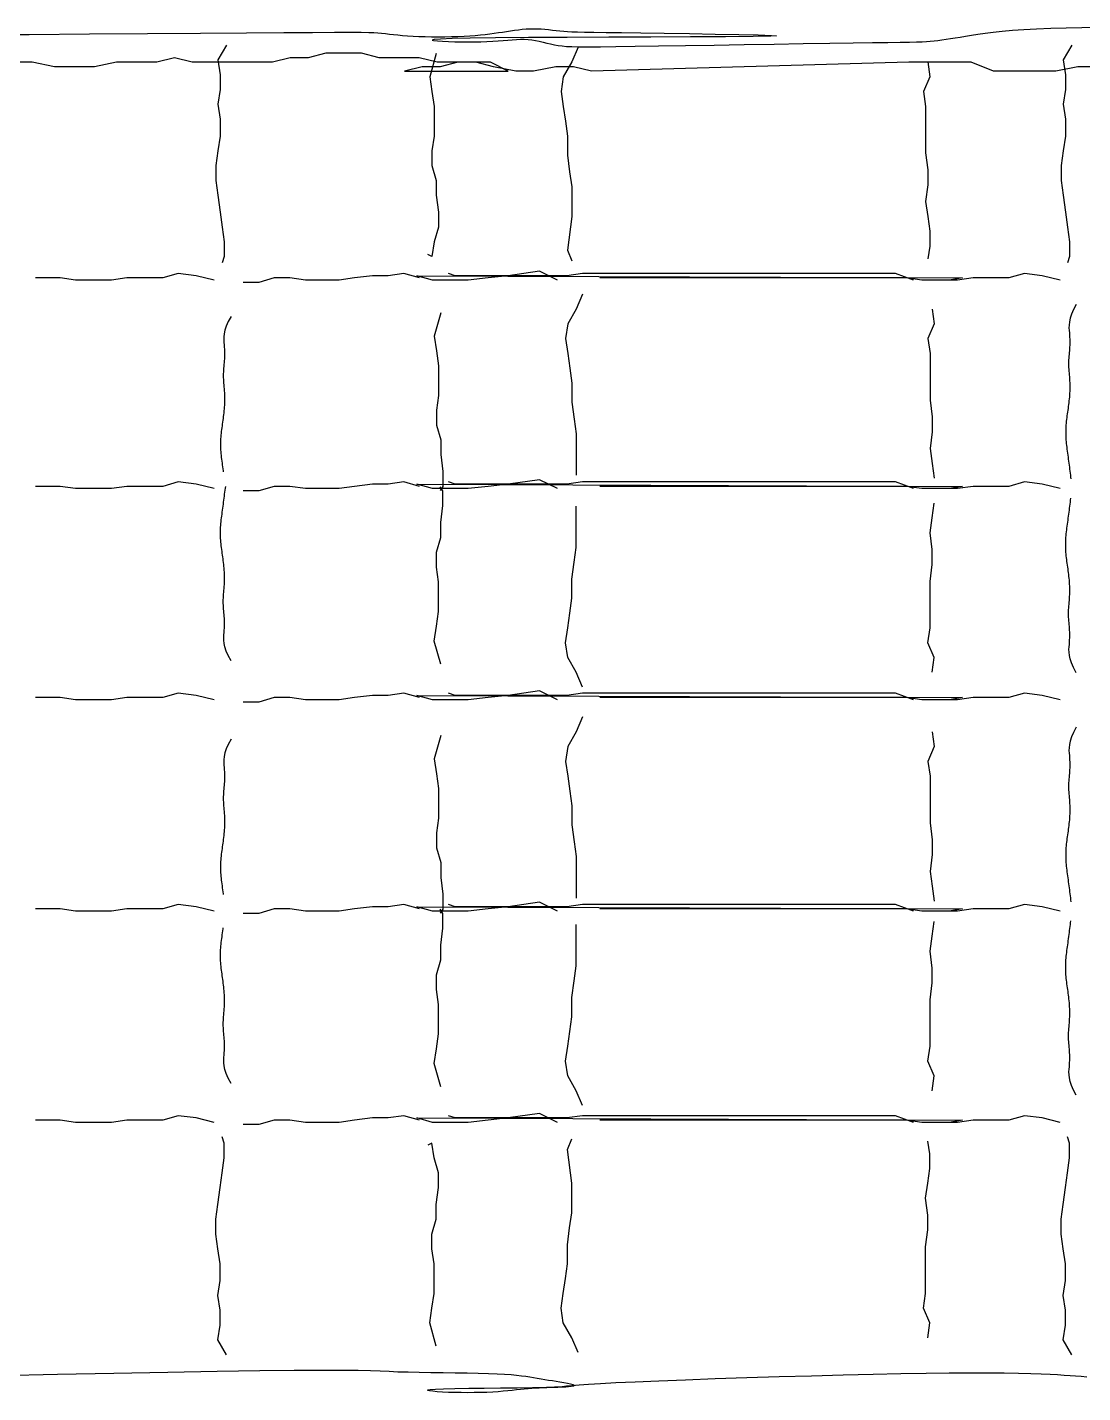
# Model space of a CAD drawing. Header units: inches. Extents: x 6.4 to 48.9, y 11.7 to 36.5.
# Drawn here: x 9.377 to 10.126, y 21.632 to 22.601 of the extents above; entities that cross this region are included whole.
import ezdxf

# ---------------------------------------------------------------- set-up
doc = ezdxf.new("R2010")
doc.units = ezdxf.units.IN
doc.header["$MEASUREMENT"] = 0
doc.layers.add('02', color=2, linetype='Continuous')

msp = doc.modelspace()

# ---------------------------------------------------------------- linework, layer by layer
at = {"layer": '02'}
for points in [[(9.33549, 22.59597), (9.37846, 22.59619), (9.42134, 22.59645), (9.46247, 22.59673), (9.5002, 22.59701), (9.53285, 22.59725), (9.5592, 22.59745), (9.57967, 22.59759), (9.59509, 22.59767), (9.60631, 22.5977), (9.61417, 22.59767), (9.6195, 22.59759), (9.62316, 22.59745), (9.62597, 22.59725), (9.62865, 22.59701), (9.63137, 22.59672), (9.63418, 22.5964), (9.63711, 22.59607), (9.64021, 22.59574), (9.64352, 22.59542), (9.64707, 22.59513), (9.65093, 22.59488), (9.65509, 22.59469), (9.65951, 22.59455), (9.66412, 22.59446), (9.66882, 22.59444), (9.67356, 22.59446), (9.67825, 22.59455), (9.68281, 22.59469), (9.68717, 22.59488), (9.69127, 22.59513), (9.69511, 22.59543), (9.69874, 22.59577), (9.70217, 22.59614), (9.70543, 22.59654), (9.70856, 22.59697), (9.71157, 22.5974), (9.7145, 22.59785), (9.71737, 22.59829), (9.72019, 22.59872), (9.72297, 22.59912), (9.72571, 22.59948), (9.72843, 22.59978), (9.73112, 22.60002), (9.7338, 22.60017), (9.73648, 22.60022), (9.73915, 22.60017), (9.74183, 22.60003), (9.7445, 22.59982), (9.74717, 22.59955), (9.74985, 22.59927), (9.75252, 22.59897), (9.75519, 22.59869), (9.75787, 22.59844), (9.76061, 22.59824), (9.76374, 22.59809), (9.76765, 22.59796), (9.77273, 22.59785), (9.77937, 22.59773), (9.78797, 22.59761), (9.79891, 22.59745), (9.81259, 22.59725), (9.82907, 22.59701), (9.84717, 22.59672), (9.86536, 22.5964), (9.88214, 22.59607), (9.89598, 22.59574), (9.90539, 22.59542), (9.90883, 22.59513), (9.9048, 22.59488), (9.89235, 22.59468), (9.87277, 22.59453), (9.84792, 22.5944), (9.81965, 22.59429), (9.78981, 22.59417), (9.76027, 22.59405), (9.73288, 22.59389), (9.70949, 22.59369), (9.69154, 22.59345), (9.67876, 22.59316), (9.67046, 22.59284), (9.66594, 22.59251), (9.66452, 22.59217), (9.66551, 22.59186), (9.66821, 22.59157), (9.67194, 22.59132), (9.6761, 22.59112), (9.68052, 22.59099), (9.6851, 22.5909), (9.68976, 22.59087), (9.69443, 22.5909), (9.69901, 22.59099), (9.70342, 22.59112), (9.70759, 22.59132), (9.71144, 22.59156), (9.71499, 22.59184), (9.7183, 22.59211), (9.7214, 22.59236), (9.72433, 22.59255), (9.72714, 22.59265), (9.72986, 22.59265), (9.73254, 22.59251), (9.73521, 22.59221), (9.73789, 22.59177), (9.74056, 22.59124), (9.74323, 22.59065), (9.74591, 22.59003), (9.74858, 22.58942), (9.75125, 22.58885), (9.75393, 22.58835), (9.75667, 22.58796), (9.7598, 22.58767), (9.76371, 22.58749), (9.76879, 22.58739), (9.77543, 22.58737), (9.78403, 22.58743), (9.79497, 22.58756), (9.80865, 22.58776), (9.82526, 22.58801), (9.84421, 22.5883), (9.86472, 22.58861), (9.88601, 22.58894), (9.9073, 22.58928), (9.92782, 22.58959), (9.94677, 22.58988), (9.96337, 22.59013), (9.97705, 22.59033), (9.98799, 22.59048), (9.99659, 22.59061), (10.00323, 22.59073), (10.00832, 22.59084), (10.01223, 22.59097), (10.01536, 22.59112), (10.01809, 22.59132), (10.02077, 22.59157), (10.0235, 22.59188), (10.0263, 22.59224), (10.02923, 22.59265), (10.03233, 22.59313), (10.03564, 22.59366), (10.0392, 22.59424), (10.04305, 22.59488), (10.04724, 22.59557), (10.05186, 22.5963), (10.05699, 22.59704), (10.06273, 22.59777), (10.06916, 22.59848), (10.07638, 22.59914), (10.08448, 22.59973), (10.09355, 22.60022), (10.10361, 22.60061), (10.11442, 22.6009), (10.12567, 22.60109), (10.13707, 22.60119)], [(9.51847, 22.58859), (9.51245, 22.57807), (9.51396, 22.56756), (9.51396, 22.55704), (9.51245, 22.54653), (9.51396, 22.53601), (9.51396, 22.52399), (9.51245, 22.51348), (9.51095, 22.50296), (9.51095, 22.49245), (9.51245, 22.48193), (9.51396, 22.46992), (9.51546, 22.4594), (9.51696, 22.44889), (9.51696, 22.43837), (9.51546, 22.43387)], [(10.11847, 22.58859), (10.11245, 22.57807), (10.11396, 22.56756), (10.11396, 22.55704), (10.11245, 22.54653), (10.11396, 22.53601), (10.11396, 22.52399), (10.11245, 22.51348), (10.11095, 22.50296), (10.11095, 22.49245), (10.11245, 22.48193), (10.11396, 22.46992), (10.11546, 22.4594), (10.11696, 22.44889), (10.11696, 22.43837), (10.11546, 22.43387)], [(9.6828, 22.5764), (9.67016, 22.57324), (9.65753, 22.57324), (9.6449, 22.57009), (9.71855, 22.57009), (9.70592, 22.5764), (9.66801, 22.5764), (9.65538, 22.57956), (9.62695, 22.57956), (9.61432, 22.58271), (9.58905, 22.58271), (9.57641, 22.57956), (9.56378, 22.57956), (9.55114, 22.5764), (9.49429, 22.5764), (9.48165, 22.57956), (9.46902, 22.5764), (9.44059, 22.5764), (9.4248, 22.57324), (9.39637, 22.57324), (9.38058, 22.5764), (9.34899, 22.5764)], [(9.6674, 22.58258), (9.66288, 22.56605), (9.66439, 22.55554), (9.66589, 22.54502), (9.66589, 22.52399), (9.66439, 22.51348), (9.66439, 22.50296), (9.6674, 22.49245), (9.6674, 22.48193), (9.6689, 22.46992), (9.6689, 22.4594), (9.66589, 22.44889), (9.66439, 22.43837), (9.66138, 22.43987)], [(9.76811, 22.58708), (9.7636, 22.57657), (9.75759, 22.56605), (9.75608, 22.55554), (9.75759, 22.54502), (9.75909, 22.53451), (9.76059, 22.52399), (9.76059, 22.51047), (9.7621, 22.49846), (9.7636, 22.48794), (9.7636, 22.46691), (9.76059, 22.44288), (9.7636, 22.43537)], [(10.13549, 22.57324), (10.12285, 22.57324), (10.10706, 22.57009), (10.06284, 22.57009), (10.04705, 22.5764), (10.00283, 22.5764), (9.77756, 22.57009), (9.76492, 22.57324), (9.75229, 22.57324), (9.7365, 22.57009), (9.72386, 22.57009), (9.70807, 22.57324), (9.69543, 22.5764)], [(10.01625, 22.57657), (10.01775, 22.56605), (10.01324, 22.55554), (10.01475, 22.54502), (10.01475, 22.51198), (10.01625, 22.49996), (10.01625, 22.48944), (10.01475, 22.47743), (10.01625, 22.46691), (10.01775, 22.4564), (10.01775, 22.44588), (10.01625, 22.43687)], [(9.5097, 22.42167), (9.49702, 22.42483), (9.48435, 22.42642), (9.47326, 22.42325), (9.44791, 22.42325), (9.43682, 22.42167), (9.41147, 22.42167), (9.40038, 22.42325), (9.38296, 22.42325)], [(9.65545, 22.42325), (9.64436, 22.42642), (9.63327, 22.42483), (9.62218, 22.42483), (9.6095, 22.42325), (9.59841, 22.42167), (9.57465, 22.42167), (9.56356, 22.42325), (9.55247, 22.42325), (9.54138, 22.42009), (9.53029, 22.42009)], [(9.75337, 22.42167), (9.7407, 22.428), (9.71852, 22.42483), (9.70426, 22.42325), (9.69001, 22.42167), (9.66466, 22.42167), (9.65357, 22.42483), (10.04089, 22.42325), (10.03139, 22.42167)], [(10.00604, 22.42167), (9.99337, 22.42642), (9.77119, 22.42642), (9.7601, 22.42483), (9.68089, 22.42483), (9.67613, 22.42642)], [(10.11021, 22.42167), (10.09754, 22.42483), (10.08487, 22.42642), (10.07378, 22.42325), (10.04843, 22.42325), (10.03734, 22.42167), (10.01199, 22.42167), (10.0009, 22.42325), (9.78348, 22.42325)], [(9.77128, 22.41168), (9.76677, 22.40116), (9.76075, 22.39065), (9.75925, 22.38013), (9.76075, 22.36962), (9.76225, 22.3591), (9.76376, 22.34859), (9.76376, 22.33507), (9.76526, 22.32305), (9.76677, 22.31254), (9.76679, 22.2831)], [(10.12163, 22.40442), (10.11968, 22.40071), (10.11828, 22.39745), (10.11735, 22.39458), (10.11679, 22.39204), (10.11654, 22.3898), (10.11651, 22.38779), (10.1166, 22.38596), (10.11675, 22.38427), (10.11687, 22.38266), (10.11696, 22.38113), (10.11702, 22.37966), (10.11704, 22.37824), (10.11704, 22.37686), (10.11701, 22.37552), (10.11695, 22.37419), (10.11687, 22.37288), (10.11677, 22.37156), (10.11665, 22.37025), (10.11652, 22.36893), (10.1164, 22.36762), (10.11629, 22.3663), (10.1162, 22.36499), (10.11614, 22.36367), (10.11612, 22.36236), (10.11614, 22.36105), (10.1162, 22.35973), (10.11629, 22.3584), (10.1164, 22.35707), (10.11652, 22.35573), (10.11665, 22.35437), (10.11677, 22.35299), (10.11687, 22.35159), (10.11695, 22.35018), (10.11701, 22.34874), (10.11705, 22.34729), (10.11706, 22.34584), (10.11705, 22.34438), (10.11701, 22.34293), (10.11695, 22.3415), (10.11687, 22.34008), (10.11677, 22.33868), (10.11664, 22.3373), (10.1165, 22.33595), (10.11634, 22.3346), (10.11617, 22.33327), (10.11599, 22.33195), (10.11581, 22.33063), (10.11562, 22.32931), (10.11543, 22.328), (10.11525, 22.32668), (10.11507, 22.32537), (10.1149, 22.32406), (10.11474, 22.32274), (10.1146, 22.32143), (10.11447, 22.32011), (10.11437, 22.3188), (10.11428, 22.31748), (10.11423, 22.31617), (10.11419, 22.31486), (10.11418, 22.31354), (10.11419, 22.31223), (10.11423, 22.31091), (10.11428, 22.3096), (10.11437, 22.30828), (10.11447, 22.30697), (10.1146, 22.30565), (10.11474, 22.30433), (10.1149, 22.30299), (10.11507, 22.30165), (10.11525, 22.30029), (10.11543, 22.29891), (10.11562, 22.29752), (10.11581, 22.2961), (10.116, 22.29466), (10.11618, 22.29321), (10.11637, 22.29176), (10.11656, 22.29031), (10.11675, 22.28886), (10.11694, 22.28742), (10.11712, 22.286), (10.11731, 22.2846), (10.1175, 22.28323), (10.11769, 22.28187), (10.11787, 22.28052)], [(9.52175, 22.39593), (9.5198, 22.39223), (9.5184, 22.38897), (9.51747, 22.38609), (9.51691, 22.38356), (9.51666, 22.38131), (9.51663, 22.3793), (9.51672, 22.37747), (9.51687, 22.37578), (9.51699, 22.37418), (9.51708, 22.37265), (9.51714, 22.37118), (9.51716, 22.36976), (9.51716, 22.36838), (9.51713, 22.36703), (9.51707, 22.36571), (9.51699, 22.36439), (9.51689, 22.36308), (9.51677, 22.36176), (9.51664, 22.36045), (9.51652, 22.35913), (9.51641, 22.35782), (9.51632, 22.3565), (9.51626, 22.35519), (9.51624, 22.35387), (9.51626, 22.35256), (9.51632, 22.35124), (9.51641, 22.34992), (9.51652, 22.34859), (9.51664, 22.34724), (9.51677, 22.34588), (9.51689, 22.34451), (9.51699, 22.34311), (9.51707, 22.34169), (9.51713, 22.34025), (9.51717, 22.33881), (9.51718, 22.33735), (9.51717, 22.3359), (9.51713, 22.33445), (9.51707, 22.33301), (9.51699, 22.33159), (9.51689, 22.3302), (9.51676, 22.32882), (9.51662, 22.32746), (9.51646, 22.32612), (9.51629, 22.32478), (9.51611, 22.32346), (9.51593, 22.32214), (9.51574, 22.32083), (9.51555, 22.31951), (9.51537, 22.3182), (9.51519, 22.31688), (9.51502, 22.31557), (9.51486, 22.31426), (9.51472, 22.31294), (9.51459, 22.31163), (9.51449, 22.31031), (9.5144, 22.309), (9.51435, 22.30768), (9.51431, 22.30637), (9.5143, 22.30506), (9.51431, 22.30374), (9.51435, 22.30243), (9.5144, 22.30111), (9.51449, 22.2998), (9.51459, 22.29848), (9.51472, 22.29717), (9.51486, 22.29584), (9.51502, 22.29451), (9.51519, 22.29316), (9.51537, 22.29181), (9.51555, 22.29043), (9.51574, 22.28903), (9.51593, 22.28761), (9.51612, 22.28618), (9.5162, 22.28553)], [(9.67056, 22.39841), (9.66605, 22.38189), (9.66755, 22.37137), (9.66906, 22.36086), (9.66906, 22.33983), (9.66755, 22.32931), (9.66755, 22.3188), (9.67056, 22.30828), (9.67056, 22.29777), (9.67206, 22.28575), (9.67206, 22.27524), (9.67017, 22.27228)], [(10.01942, 22.40116), (10.02092, 22.39065), (10.01641, 22.38013), (10.01791, 22.36962), (10.01791, 22.33657), (10.01942, 22.32456), (10.01942, 22.31404), (10.01791, 22.30202), (10.01942, 22.29151), (10.02092, 22.28099)], [(9.5097, 22.27365), (9.49702, 22.27682), (9.48435, 22.2784), (9.47326, 22.27524), (9.44791, 22.27524), (9.43682, 22.27365), (9.41147, 22.27365), (9.40038, 22.27524), (9.38296, 22.27524)], [(9.65545, 22.27524), (9.64436, 22.2784), (9.63327, 22.27682), (9.62218, 22.27682), (9.6095, 22.27524), (9.59841, 22.27365), (9.57465, 22.27365), (9.56356, 22.27524), (9.55247, 22.27524), (9.54138, 22.27207), (9.53029, 22.27207)], [(9.75337, 22.27365), (9.7407, 22.27998), (9.71852, 22.27682), (9.70426, 22.27524), (9.69001, 22.27365), (9.66466, 22.27365), (9.65357, 22.27682), (10.04089, 22.27524), (10.03139, 22.27365)], [(10.00604, 22.27365), (9.99337, 22.2784), (9.77119, 22.2784), (9.7601, 22.27682), (9.68089, 22.27682), (9.67613, 22.2784)], [(10.11021, 22.27365), (10.09754, 22.27682), (10.08487, 22.2784), (10.07378, 22.27524), (10.04843, 22.27524), (10.03734, 22.27365), (10.01199, 22.27365), (10.0009, 22.27524), (9.78348, 22.27524)], [(9.52175, 22.15137), (9.5198, 22.15508), (9.5184, 22.15834), (9.51747, 22.16121), (9.51691, 22.16375), (9.51666, 22.166), (9.51663, 22.16801), (9.51672, 22.16983), (9.51687, 22.17153), (9.51699, 22.17313), (9.51708, 22.17466), (9.51714, 22.17613), (9.51716, 22.17755), (9.51716, 22.17893), (9.51713, 22.18028), (9.51707, 22.1816), (9.51699, 22.18292), (9.51689, 22.18423), (9.51677, 22.18555), (9.51664, 22.18686), (9.51652, 22.18817), (9.51641, 22.18949), (9.51632, 22.1908), (9.51626, 22.19212), (9.51624, 22.19343), (9.51626, 22.19475), (9.51632, 22.19607), (9.51641, 22.19739), (9.51652, 22.19872), (9.51664, 22.20007), (9.51677, 22.20142), (9.51689, 22.2028), (9.51699, 22.2042), (9.51707, 22.20562), (9.51713, 22.20705), (9.51717, 22.2085), (9.51718, 22.20996), (9.51717, 22.21141), (9.51713, 22.21286), (9.51707, 22.2143), (9.51699, 22.21571), (9.51689, 22.21711), (9.51676, 22.21849), (9.51662, 22.21985), (9.51646, 22.22119), (9.51629, 22.22252), (9.51611, 22.22385), (9.51593, 22.22516), (9.51574, 22.22648), (9.51555, 22.22779), (9.51537, 22.22911), (9.51519, 22.23042), (9.51502, 22.23174), (9.51486, 22.23305), (9.51472, 22.23437), (9.51459, 22.23568), (9.51449, 22.23699), (9.5144, 22.23831), (9.51435, 22.23962), (9.51431, 22.24094), (9.5143, 22.24225), (9.51431, 22.24357), (9.51435, 22.24488), (9.5144, 22.2462), (9.51449, 22.24751), (9.51459, 22.24882), (9.51472, 22.25014), (9.51486, 22.25147), (9.51502, 22.2528), (9.51519, 22.25414), (9.51537, 22.2555), (9.51555, 22.25688), (9.51574, 22.25827), (9.51593, 22.25969), (9.51612, 22.26113), (9.5163, 22.26258), (9.51649, 22.26403), (9.51668, 22.26549), (9.51687, 22.26694), (9.51706, 22.26837), (9.51724, 22.26979), (9.51743, 22.27119), (9.51762, 22.27256), (9.51781, 22.27392), (9.51799, 22.27527)], [(9.67056, 22.1489), (9.66605, 22.16542), (9.66755, 22.17593), (9.66906, 22.18645), (9.66906, 22.20748), (9.66755, 22.21799), (9.66755, 22.22851), (9.67056, 22.23902), (9.67056, 22.24954), (9.67206, 22.26156), (9.67206, 22.27207), (9.67017, 22.27502)], [(9.77128, 22.13271), (9.76677, 22.14322), (9.76075, 22.15374), (9.75925, 22.16425), (9.76075, 22.17477), (9.76225, 22.18528), (9.76376, 22.1958), (9.76376, 22.20932), (9.76526, 22.22133), (9.76677, 22.23185), (9.76679, 22.26129)], [(10.01942, 22.14322), (10.02092, 22.15374), (10.01641, 22.16425), (10.01791, 22.17477), (10.01791, 22.20781), (10.01942, 22.21983), (10.01942, 22.23035), (10.01791, 22.24236), (10.01942, 22.25288), (10.02092, 22.26339)], [(10.12163, 22.14289), (10.11968, 22.14659), (10.11828, 22.14986), (10.11735, 22.15273), (10.11679, 22.15526), (10.11654, 22.15751), (10.11651, 22.15952), (10.1166, 22.16135), (10.11675, 22.16304), (10.11687, 22.16464), (10.11696, 22.16618), (10.11702, 22.16765), (10.11704, 22.16906), (10.11704, 22.17044), (10.11701, 22.17179), (10.11695, 22.17312), (10.11687, 22.17443), (10.11677, 22.17575), (10.11665, 22.17706), (10.11652, 22.17838), (10.1164, 22.17969), (10.11629, 22.181), (10.1162, 22.18232), (10.11614, 22.18363), (10.11612, 22.18495), (10.11614, 22.18626), (10.1162, 22.18758), (10.11629, 22.1889), (10.1164, 22.19024), (10.11652, 22.19158), (10.11665, 22.19294), (10.11677, 22.19432), (10.11687, 22.19571), (10.11695, 22.19713), (10.11701, 22.19857), (10.11705, 22.20002), (10.11706, 22.20147), (10.11705, 22.20292), (10.11701, 22.20437), (10.11695, 22.20581), (10.11687, 22.20723), (10.11677, 22.20863), (10.11664, 22.21), (10.1165, 22.21136), (10.11634, 22.21271), (10.11617, 22.21404), (10.11599, 22.21536), (10.11581, 22.21668), (10.11562, 22.21799), (10.11543, 22.21931), (10.11525, 22.22062), (10.11507, 22.22194), (10.1149, 22.22325), (10.11474, 22.22457), (10.1146, 22.22588), (10.11447, 22.22719), (10.11437, 22.22851), (10.11428, 22.22982), (10.11423, 22.23114), (10.11419, 22.23245), (10.11418, 22.23377), (10.11419, 22.23508), (10.11423, 22.2364), (10.11428, 22.23771), (10.11437, 22.23902), (10.11447, 22.24034), (10.1146, 22.24166), (10.11474, 22.24298), (10.1149, 22.24431), (10.11507, 22.24566), (10.11525, 22.24702), (10.11543, 22.24839), (10.11562, 22.24979), (10.11581, 22.25121), (10.116, 22.25265), (10.11618, 22.25409), (10.11637, 22.25555), (10.11656, 22.257), (10.11675, 22.25845), (10.11694, 22.25989), (10.11712, 22.26131), (10.11731, 22.2627), (10.1175, 22.26408), (10.11769, 22.26544), (10.11787, 22.26678)], [(9.5097, 22.12365), (9.49702, 22.12682), (9.48435, 22.1284), (9.47326, 22.12524), (9.44791, 22.12524), (9.43682, 22.12365), (9.41147, 22.12365), (9.40038, 22.12524), (9.38296, 22.12524)], [(9.65545, 22.12524), (9.64436, 22.1284), (9.63327, 22.12682), (9.62218, 22.12682), (9.6095, 22.12524), (9.59841, 22.12365), (9.57465, 22.12365), (9.56356, 22.12524), (9.55247, 22.12524), (9.54138, 22.12207), (9.53029, 22.12207)], [(9.75337, 22.12365), (9.7407, 22.12998), (9.71852, 22.12682), (9.70426, 22.12524), (9.69001, 22.12365), (9.66466, 22.12365), (9.65357, 22.12682), (10.04089, 22.12524), (10.03139, 22.12365)], [(10.00604, 22.12365), (9.99337, 22.1284), (9.77119, 22.1284), (9.7601, 22.12682), (9.68089, 22.12682), (9.67613, 22.1284)], [(10.11021, 22.12365), (10.09754, 22.12682), (10.08487, 22.1284), (10.07378, 22.12524), (10.04843, 22.12524), (10.03734, 22.12365), (10.01199, 22.12365), (10.0009, 22.12524), (9.78348, 22.12524)], [(9.77128, 22.11153), (9.76677, 22.10101), (9.76075, 22.0905), (9.75925, 22.07998), (9.76075, 22.06947), (9.76225, 22.05895), (9.76376, 22.04844), (9.76376, 22.03492), (9.76526, 22.0229), (9.76677, 22.01239), (9.76679, 21.98295)], [(10.12163, 22.10427), (10.11968, 22.10056), (10.11828, 22.0973), (10.11735, 22.09443), (10.11679, 22.09189), (10.11654, 22.08964), (10.11651, 22.08763), (10.1166, 22.08581), (10.11675, 22.08412), (10.11687, 22.08251), (10.11696, 22.08098), (10.11702, 22.07951), (10.11704, 22.07809), (10.11704, 22.07671), (10.11701, 22.07537), (10.11695, 22.07404), (10.11687, 22.07272), (10.11677, 22.07141), (10.11665, 22.0701), (10.11652, 22.06878), (10.1164, 22.06747), (10.11629, 22.06615), (10.1162, 22.06484), (10.11614, 22.06352), (10.11612, 22.06221), (10.11614, 22.06089), (10.1162, 22.05958), (10.11629, 22.05825), (10.1164, 22.05692), (10.11652, 22.05558), (10.11665, 22.05422), (10.11677, 22.05284), (10.11687, 22.05144), (10.11695, 22.05002), (10.11701, 22.04859), (10.11705, 22.04714), (10.11706, 22.04569), (10.11705, 22.04423), (10.11701, 22.04278), (10.11695, 22.04135), (10.11687, 22.03993), (10.11677, 22.03853), (10.11664, 22.03715), (10.1165, 22.0358), (10.11634, 22.03445), (10.11617, 22.03312), (10.11599, 22.03179), (10.11581, 22.03048), (10.11562, 22.02916), (10.11543, 22.02785), (10.11525, 22.02653), (10.11507, 22.02522), (10.1149, 22.0239), (10.11474, 22.02259), (10.1146, 22.02128), (10.11447, 22.01996), (10.11437, 22.01865), (10.11428, 22.01733), (10.11423, 22.01602), (10.11419, 22.0147), (10.11418, 22.01339), (10.11419, 22.01208), (10.11423, 22.01076), (10.11428, 22.00945), (10.11437, 22.00813), (10.11447, 22.00682), (10.1146, 22.0055), (10.11474, 22.00418), (10.1149, 22.00284), (10.11507, 22.0015), (10.11525, 22.00014), (10.11543, 21.99876), (10.11562, 21.99737), (10.11581, 21.99595), (10.116, 21.99451), (10.11618, 21.99306), (10.11637, 21.99161), (10.11656, 21.99015), (10.11675, 21.98871), (10.11694, 21.98727), (10.11712, 21.98585), (10.11731, 21.98445), (10.1175, 21.98308), (10.11769, 21.98172), (10.11787, 21.98037)], [(9.52175, 22.09578), (9.5198, 22.09208), (9.5184, 22.08881), (9.51747, 22.08594), (9.51691, 22.08341), (9.51666, 22.08116), (9.51663, 22.07915), (9.51672, 22.07732), (9.51687, 22.07563), (9.51699, 22.07403), (9.51708, 22.07249), (9.51714, 22.07102), (9.51716, 22.06961), (9.51716, 22.06823), (9.51713, 22.06688), (9.51707, 22.06555), (9.51699, 22.06424), (9.51689, 22.06292), (9.51677, 22.06161), (9.51664, 22.0603), (9.51652, 22.05898), (9.51641, 22.05767), (9.51632, 22.05635), (9.51626, 22.05504), (9.51624, 22.05372), (9.51626, 22.05241), (9.51632, 22.05109), (9.51641, 22.04977), (9.51652, 22.04843), (9.51664, 22.04709), (9.51677, 22.04573), (9.51689, 22.04436), (9.51699, 22.04296), (9.51707, 22.04154), (9.51713, 22.0401), (9.51717, 22.03865), (9.51718, 22.0372), (9.51717, 22.03575), (9.51713, 22.0343), (9.51707, 22.03286), (9.51699, 22.03144), (9.51689, 22.03004), (9.51676, 22.02867), (9.51662, 22.02731), (9.51646, 22.02597), (9.51629, 22.02463), (9.51611, 22.02331), (9.51593, 22.02199), (9.51574, 22.02068), (9.51555, 22.01936), (9.51537, 22.01805), (9.51519, 22.01673), (9.51502, 22.01542), (9.51486, 22.0141), (9.51472, 22.01279), (9.51459, 22.01148), (9.51449, 22.01016), (9.5144, 22.00885), (9.51435, 22.00753), (9.51431, 22.00622), (9.5143, 22.0049), (9.51431, 22.00359), (9.51435, 22.00228), (9.5144, 22.00096), (9.51449, 21.99965), (9.51459, 21.99833), (9.51472, 21.99701), (9.51486, 21.99569), (9.51502, 21.99436), (9.51519, 21.99301), (9.51537, 21.99165), (9.51555, 21.99028), (9.51574, 21.98888), (9.51593, 21.98746), (9.51612, 21.98603), (9.5162, 21.98538)], [(9.67056, 22.09826), (9.66605, 22.08174), (9.66755, 22.07122), (9.66906, 22.06071), (9.66906, 22.03968), (9.66755, 22.02916), (9.66755, 22.01865), (9.67056, 22.00813), (9.67056, 21.99762), (9.67206, 21.9856), (9.67206, 21.97509), (9.67017, 21.97213)], [(10.01942, 22.10101), (10.02092, 22.0905), (10.01641, 22.07998), (10.01791, 22.06947), (10.01791, 22.03642), (10.01942, 22.0244), (10.01942, 22.01389), (10.01791, 22.00187), (10.01942, 21.99136), (10.02092, 21.98084)], [(9.5097, 21.97365), (9.49702, 21.97682), (9.48435, 21.9784), (9.47326, 21.97524), (9.44791, 21.97524), (9.43682, 21.97365), (9.41147, 21.97365), (9.40038, 21.97524), (9.38296, 21.97524)], [(9.65545, 21.97524), (9.64436, 21.9784), (9.63327, 21.97682), (9.62218, 21.97682), (9.6095, 21.97524), (9.59841, 21.97365), (9.57465, 21.97365), (9.56356, 21.97524), (9.55247, 21.97524), (9.54138, 21.97207), (9.53029, 21.97207)], [(9.75337, 21.97365), (9.7407, 21.97998), (9.71852, 21.97682), (9.70426, 21.97524), (9.69001, 21.97365), (9.66466, 21.97365), (9.65357, 21.97682), (10.04089, 21.97524), (10.03139, 21.97365)], [(10.00604, 21.97365), (9.99337, 21.9784), (9.77119, 21.9784), (9.7601, 21.97682), (9.68089, 21.97682), (9.67613, 21.9784)], [(10.11021, 21.97365), (10.09754, 21.97682), (10.08487, 21.9784), (10.07378, 21.97524), (10.04843, 21.97524), (10.03734, 21.97365), (10.01199, 21.97365), (10.0009, 21.97524), (9.78348, 21.97524)], [(9.67056, 21.8489), (9.66605, 21.86542), (9.66755, 21.87593), (9.66906, 21.88645), (9.66906, 21.90748), (9.66755, 21.91799), (9.66755, 21.92851), (9.67056, 21.93902), (9.67056, 21.94954), (9.67206, 21.96156), (9.67206, 21.97207), (9.67017, 21.97502)], [(9.52175, 21.85137), (9.5198, 21.85508), (9.5184, 21.85834), (9.51747, 21.86121), (9.51691, 21.86375), (9.51666, 21.866), (9.51663, 21.86801), (9.51672, 21.86983), (9.51687, 21.87153), (9.51699, 21.87313), (9.51708, 21.87466), (9.51714, 21.87613), (9.51716, 21.87755), (9.51716, 21.87893), (9.51713, 21.88028), (9.51707, 21.8816), (9.51699, 21.88292), (9.51689, 21.88423), (9.51677, 21.88555), (9.51664, 21.88686), (9.51652, 21.88817), (9.51641, 21.88949), (9.51632, 21.8908), (9.51626, 21.89212), (9.51624, 21.89343), (9.51626, 21.89475), (9.51632, 21.89607), (9.51641, 21.89739), (9.51652, 21.89872), (9.51664, 21.90007), (9.51677, 21.90142), (9.51689, 21.9028), (9.51699, 21.9042), (9.51707, 21.90562), (9.51713, 21.90705), (9.51717, 21.9085), (9.51718, 21.90996), (9.51717, 21.91141), (9.51713, 21.91286), (9.51707, 21.9143), (9.51699, 21.91571), (9.51689, 21.91711), (9.51676, 21.91849), (9.51662, 21.91985), (9.51646, 21.92119), (9.51629, 21.92252), (9.51611, 21.92385), (9.51593, 21.92516), (9.51574, 21.92648), (9.51555, 21.92779), (9.51537, 21.92911), (9.51519, 21.93042), (9.51502, 21.93174), (9.51486, 21.93305), (9.51472, 21.93437), (9.51459, 21.93568), (9.51449, 21.93699), (9.5144, 21.93831), (9.51435, 21.93962), (9.51431, 21.94094), (9.5143, 21.94225), (9.51431, 21.94357), (9.51435, 21.94488), (9.5144, 21.9462), (9.51449, 21.94751), (9.51459, 21.94882), (9.51472, 21.95014), (9.51486, 21.95147), (9.51502, 21.9528), (9.51519, 21.95414), (9.51537, 21.9555), (9.51555, 21.95688), (9.51574, 21.95827), (9.51593, 21.95969), (9.51612, 21.96113), (9.5162, 21.96177)], [(9.77128, 21.83563), (9.76677, 21.84614), (9.76075, 21.85666), (9.75925, 21.86717), (9.76075, 21.87769), (9.76225, 21.8882), (9.76376, 21.89872), (9.76376, 21.91224), (9.76526, 21.92425), (9.76677, 21.93477), (9.76679, 21.96421)], [(10.01942, 21.84614), (10.02092, 21.85666), (10.01641, 21.86717), (10.01791, 21.87769), (10.01791, 21.91073), (10.01942, 21.92275), (10.01942, 21.93327), (10.01791, 21.94528), (10.01942, 21.9558), (10.02092, 21.96631)], [(10.12163, 21.84289), (10.11968, 21.84659), (10.11828, 21.84986), (10.11735, 21.85273), (10.11679, 21.85526), (10.11654, 21.85751), (10.11651, 21.85952), (10.1166, 21.86135), (10.11675, 21.86304), (10.11687, 21.86464), (10.11696, 21.86618), (10.11702, 21.86765), (10.11704, 21.86906), (10.11704, 21.87044), (10.11701, 21.87179), (10.11695, 21.87312), (10.11687, 21.87443), (10.11677, 21.87575), (10.11665, 21.87706), (10.11652, 21.87838), (10.1164, 21.87969), (10.11629, 21.881), (10.1162, 21.88232), (10.11614, 21.88363), (10.11612, 21.88495), (10.11614, 21.88626), (10.1162, 21.88758), (10.11629, 21.8889), (10.1164, 21.89024), (10.11652, 21.89158), (10.11665, 21.89294), (10.11677, 21.89432), (10.11687, 21.89571), (10.11695, 21.89713), (10.11701, 21.89857), (10.11705, 21.90002), (10.11706, 21.90147), (10.11705, 21.90292), (10.11701, 21.90437), (10.11695, 21.90581), (10.11687, 21.90723), (10.11677, 21.90863), (10.11664, 21.91), (10.1165, 21.91136), (10.11634, 21.91271), (10.11617, 21.91404), (10.11599, 21.91536), (10.11581, 21.91668), (10.11562, 21.91799), (10.11543, 21.91931), (10.11525, 21.92062), (10.11507, 21.92194), (10.1149, 21.92325), (10.11474, 21.92457), (10.1146, 21.92588), (10.11447, 21.92719), (10.11437, 21.92851), (10.11428, 21.92982), (10.11423, 21.93114), (10.11419, 21.93245), (10.11418, 21.93377), (10.11419, 21.93508), (10.11423, 21.9364), (10.11428, 21.93771), (10.11437, 21.93902), (10.11447, 21.94034), (10.1146, 21.94166), (10.11474, 21.94298), (10.1149, 21.94431), (10.11507, 21.94566), (10.11525, 21.94702), (10.11543, 21.94839), (10.11562, 21.94979), (10.11581, 21.95121), (10.116, 21.95265), (10.11618, 21.95409), (10.11637, 21.95555), (10.11656, 21.957), (10.11675, 21.95845), (10.11694, 21.95989), (10.11712, 21.96131), (10.11731, 21.9627), (10.1175, 21.96408), (10.11769, 21.96544), (10.11787, 21.96678)], [(9.5097, 21.82365), (9.49702, 21.82682), (9.48435, 21.8284), (9.47326, 21.82524), (9.44791, 21.82524), (9.43682, 21.82365), (9.41147, 21.82365), (9.40038, 21.82524), (9.38296, 21.82524)], [(9.65545, 21.82524), (9.64436, 21.8284), (9.63327, 21.82682), (9.62218, 21.82682), (9.6095, 21.82524), (9.59841, 21.82365), (9.57465, 21.82365), (9.56356, 21.82524), (9.55247, 21.82524), (9.54138, 21.82207), (9.53029, 21.82207)], [(9.75337, 21.82365), (9.7407, 21.82998), (9.71852, 21.82682), (9.70426, 21.82524), (9.69001, 21.82365), (9.66466, 21.82365), (9.65357, 21.82682), (10.04089, 21.82524), (10.03139, 21.82365)], [(10.00604, 21.82365), (9.99337, 21.8284), (9.77119, 21.8284), (9.7601, 21.82682), (9.68089, 21.82682), (9.67613, 21.8284)], [(10.11021, 21.82365), (10.09754, 21.82682), (10.08487, 21.8284), (10.07378, 21.82524), (10.04843, 21.82524), (10.03734, 21.82365), (10.01199, 21.82365), (10.0009, 21.82524), (9.78348, 21.82524)], [(9.51847, 21.65872), (9.51245, 21.66924), (9.51396, 21.67975), (9.51396, 21.69027), (9.51245, 21.70078), (9.51396, 21.7113), (9.51396, 21.72331), (9.51245, 21.73383), (9.51095, 21.74434), (9.51095, 21.75486), (9.51245, 21.76537), (9.51396, 21.77739), (9.51546, 21.78791), (9.51696, 21.79842), (9.51696, 21.80894), (9.51546, 21.81344)], [(10.11847, 21.65872), (10.11245, 21.66924), (10.11396, 21.67975), (10.11396, 21.69027), (10.11245, 21.70078), (10.11396, 21.7113), (10.11396, 21.72331), (10.11245, 21.73383), (10.11095, 21.74434), (10.11095, 21.75486), (10.11245, 21.76537), (10.11396, 21.77739), (10.11546, 21.78791), (10.11696, 21.79842), (10.11696, 21.80894), (10.11546, 21.81344)], [(9.6674, 21.66473), (9.66288, 21.68125), (9.66439, 21.69177), (9.66589, 21.70228), (9.66589, 21.72331), (9.66439, 21.73383), (9.66439, 21.74434), (9.6674, 21.75486), (9.6674, 21.76537), (9.6689, 21.77739), (9.6689, 21.78791), (9.66589, 21.79842), (9.66439, 21.80894), (9.66138, 21.80743)], [(9.76811, 21.66022), (9.7636, 21.67074), (9.75759, 21.68125), (9.75608, 21.69177), (9.75759, 21.70228), (9.75909, 21.7128), (9.76059, 21.72331), (9.76059, 21.73683), (9.7621, 21.74885), (9.7636, 21.75937), (9.7636, 21.7804), (9.76059, 21.80443), (9.7636, 21.81194)], [(10.01625, 21.67074), (10.01775, 21.68125), (10.01324, 21.69177), (10.01475, 21.70228), (10.01475, 21.73533), (10.01625, 21.74735), (10.01625, 21.75786), (10.01475, 21.76988), (10.01625, 21.7804), (10.01775, 21.79091), (10.01775, 21.80142), (10.01625, 21.81044)], [(10.12919, 21.64288), (10.12512, 21.64313), (10.12122, 21.64342), (10.11728, 21.64374), (10.11308, 21.64407), (10.10841, 21.6444), (10.10304, 21.64472), (10.09678, 21.64501), (10.08939, 21.64525), (10.08069, 21.64545), (10.0706, 21.64558), (10.05906, 21.64564), (10.04601, 21.64563), (10.0314, 21.64553), (10.01517, 21.64534), (9.99727, 21.64505), (9.97763, 21.64466), (9.95632, 21.64416), (9.93383, 21.64358), (9.91079, 21.64292), (9.88779, 21.64221), (9.86547, 21.64148), (9.84443, 21.64074), (9.82528, 21.64001), (9.80865, 21.63932), (9.79497, 21.63868), (9.78403, 21.63809), (9.77543, 21.63757), (9.76879, 21.63709), (9.76371, 21.63668), (9.7598, 21.63631), (9.75667, 21.63601), (9.75393, 21.63576), (9.75125, 21.63556), (9.74858, 21.63541), (9.74591, 21.63528), (9.74323, 21.63516), (9.74056, 21.63505), (9.73789, 21.63492), (9.73521, 21.63477), (9.73254, 21.63457), (9.72986, 21.63432), (9.72714, 21.63403), (9.72433, 21.63372), (9.7214, 21.63338), (9.7183, 21.63305), (9.71499, 21.63273), (9.71144, 21.63244), (9.70759, 21.6322), (9.70342, 21.632), (9.69901, 21.63186), (9.69443, 21.63178), (9.68976, 21.63175), (9.6851, 21.63178), (9.68052, 21.63186), (9.6761, 21.632), (9.67194, 21.6322), (9.66814, 21.63244), (9.66493, 21.63273), (9.66257, 21.63305), (9.66133, 21.63338), (9.66145, 21.63372), (9.66319, 21.63403), (9.66682, 21.63432), (9.6726, 21.63457), (9.68063, 21.63477), (9.69046, 21.63492), (9.70149, 21.63505), (9.71312, 21.63516), (9.72475, 21.63528), (9.73578, 21.63541), (9.74562, 21.63556), (9.75365, 21.63576), (9.75943, 21.63601), (9.7631, 21.63631), (9.76498, 21.63664), (9.76536, 21.63702), (9.76454, 21.63742), (9.76281, 21.63784), (9.76049, 21.63828), (9.75787, 21.63873), (9.75519, 21.63917), (9.75252, 21.63962), (9.74985, 21.64006), (9.74717, 21.64051), (9.7445, 21.64095), (9.74183, 21.6414), (9.73915, 21.64184), (9.73648, 21.64229), (9.73378, 21.64273), (9.73096, 21.64317), (9.72789, 21.64359), (9.72445, 21.64399), (9.7205, 21.64437), (9.71593, 21.64471), (9.7106, 21.64501), (9.7044, 21.64525), (9.69725, 21.64545), (9.68936, 21.64561), (9.68096, 21.64573), (9.67231, 21.64585), (9.66367, 21.64596), (9.65527, 21.64609), (9.64737, 21.64624), (9.64023, 21.64644), (9.6339, 21.64669), (9.62767, 21.64695), (9.62064, 21.64721), (9.61192, 21.64743), (9.60061, 21.64757), (9.5858, 21.6476), (9.5666, 21.6475), (9.54211, 21.64722), (9.51182, 21.64675), (9.47681, 21.64612), (9.43857, 21.64539), (9.39855, 21.6446), (9.35824, 21.6438)]]:
    msp.add_lwpolyline(points, dxfattribs=at)

doc.saveas('drawing.dxf')
